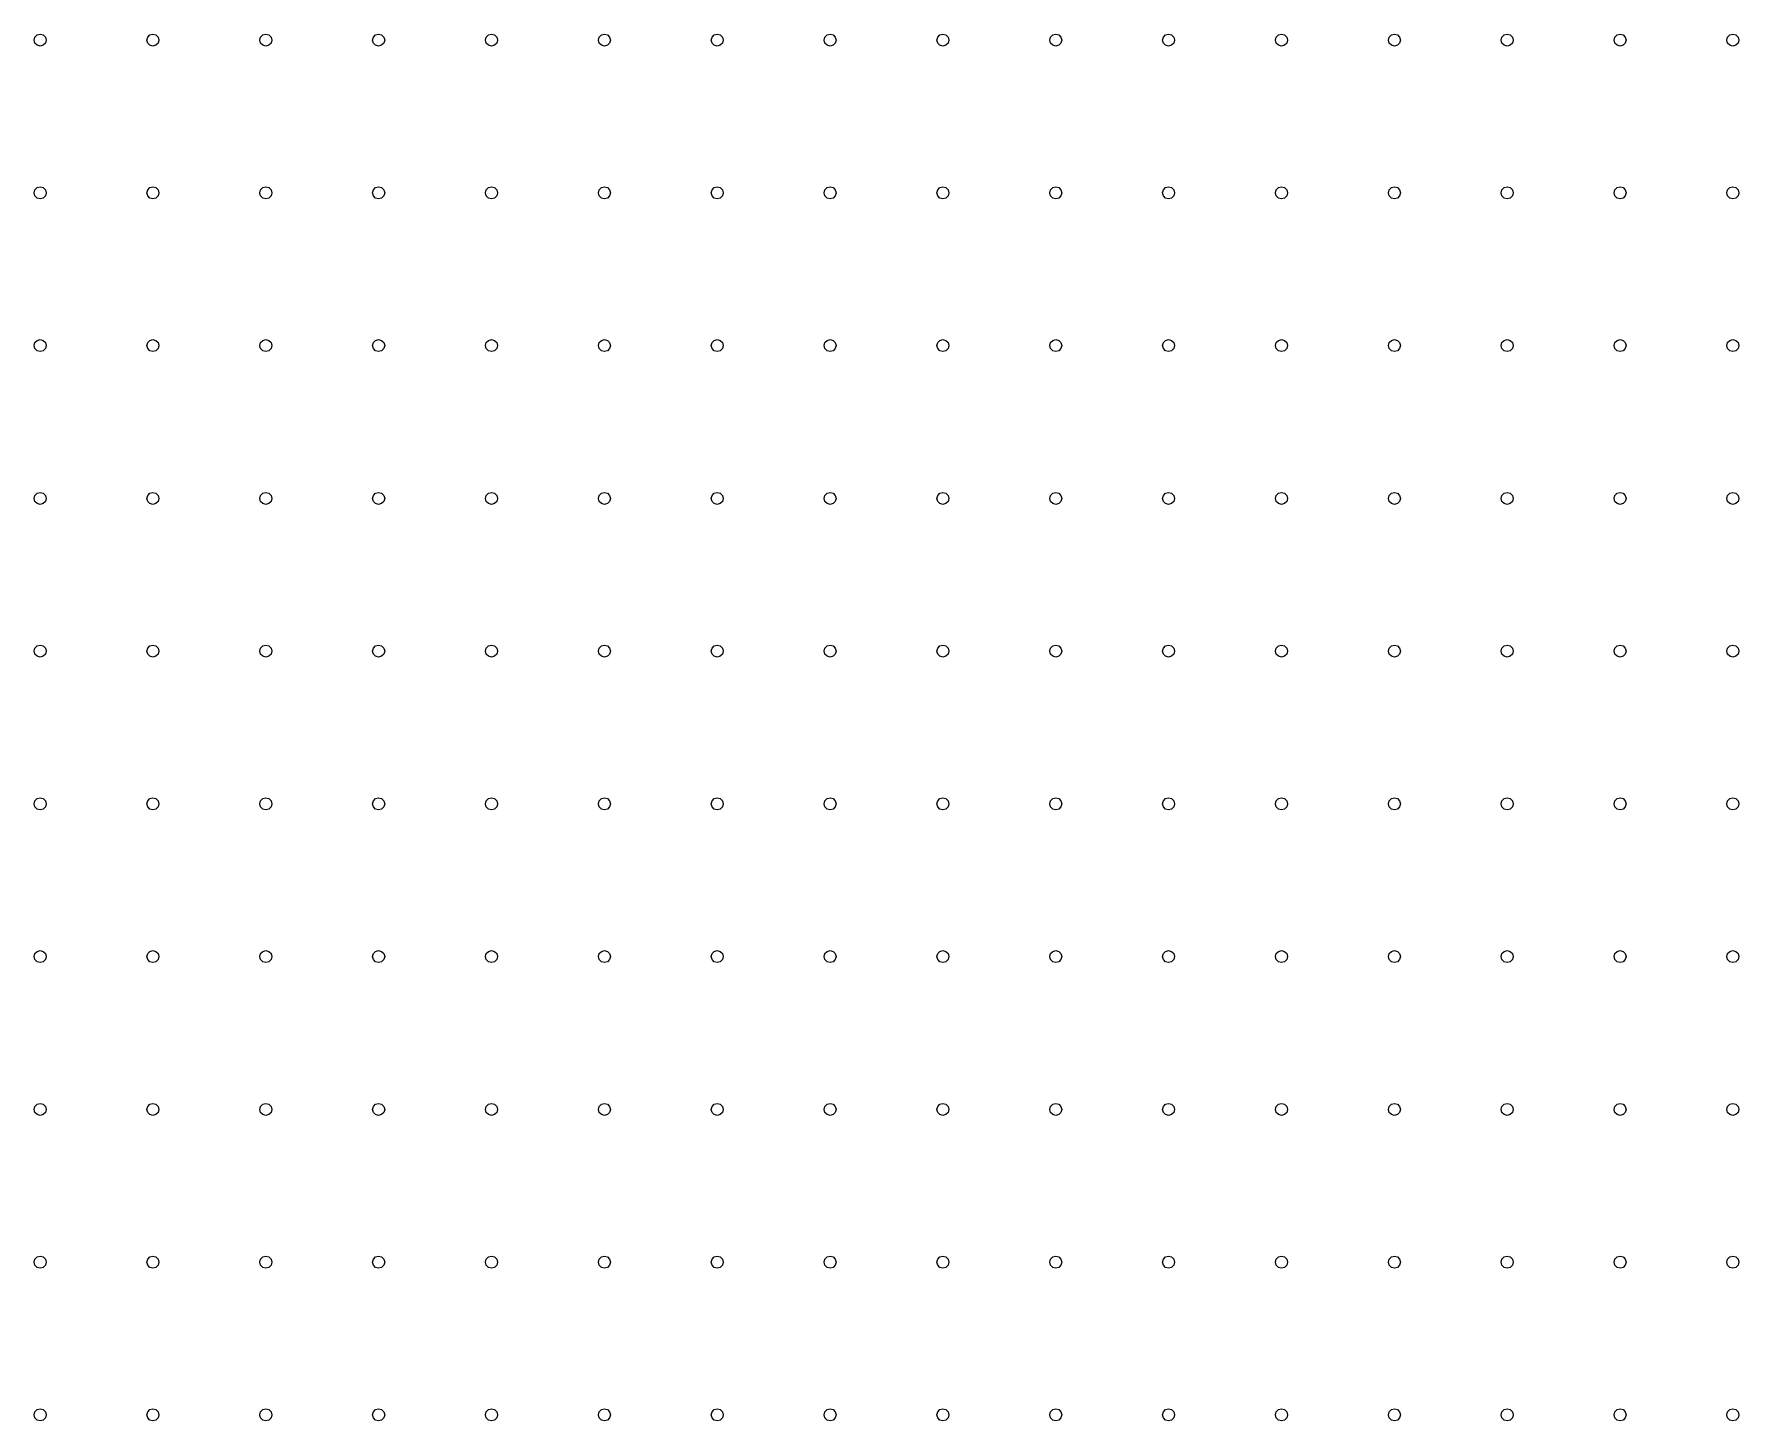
# Model space of a CAD drawing. Extents: x 11 to 212, y 11 to 212.
# Drawn here: x 93.84 to 120.5, y 62.35 to 84.03 of the extents above; entities that cross this region are included whole.
import ezdxf

# ---------------------------------------------------------------- set-up
doc = ezdxf.new("R2010")
doc.units = 0
doc.layers.add('H1', color=7, linetype='continuous')

msp = doc.modelspace()

# ---------------------------------------------------------------- linework, layer by layer
at = {"layer": 'H1'}
for points in [[(94.029, 83.935), (94.017, 83.888), (93.982, 83.854), (93.935, 83.841), (93.888, 83.854), (93.854, 83.888), (93.841, 83.935), (93.854, 83.982), (93.888, 84.017), (93.935, 84.029), (93.982, 84.017), (94.017, 83.982)], [(95.794, 83.935), (95.782, 83.888), (95.747, 83.854), (95.7, 83.841), (95.653, 83.854), (95.618, 83.888), (95.606, 83.935), (95.618, 83.982), (95.653, 84.017), (95.7, 84.029), (95.747, 84.017), (95.782, 83.982)], [(97.559, 83.935), (97.546, 83.888), (97.512, 83.854), (97.465, 83.841), (97.418, 83.854), (97.383, 83.888), (97.371, 83.935), (97.383, 83.982), (97.418, 84.017), (97.465, 84.029), (97.512, 84.017), (97.546, 83.982)], [(99.324, 83.935), (99.311, 83.888), (99.276, 83.854), (99.229, 83.841), (99.182, 83.854), (99.148, 83.888), (99.135, 83.935), (99.148, 83.982), (99.182, 84.017), (99.229, 84.029), (99.276, 84.017), (99.311, 83.982)], [(101.088, 83.935), (101.076, 83.888), (101.041, 83.854), (100.994, 83.841), (100.947, 83.854), (100.913, 83.888), (100.9, 83.935), (100.913, 83.982), (100.947, 84.017), (100.994, 84.029), (101.041, 84.017), (101.076, 83.982)], [(102.853, 83.935), (102.84, 83.888), (102.806, 83.854), (102.759, 83.841), (102.712, 83.854), (102.677, 83.888), (102.665, 83.935), (102.677, 83.982), (102.712, 84.017), (102.759, 84.029), (102.806, 84.017), (102.84, 83.982)], [(104.618, 83.935), (104.605, 83.888), (104.571, 83.854), (104.524, 83.841), (104.476, 83.854), (104.442, 83.888), (104.429, 83.935), (104.442, 83.982), (104.476, 84.017), (104.524, 84.029), (104.571, 84.017), (104.605, 83.982)], [(106.382, 83.935), (106.37, 83.888), (106.335, 83.854), (106.288, 83.841), (106.241, 83.854), (106.207, 83.888), (106.194, 83.935), (106.207, 83.982), (106.241, 84.017), (106.288, 84.029), (106.335, 84.017), (106.37, 83.982)], [(108.147, 83.935), (108.134, 83.888), (108.1, 83.854), (108.053, 83.841), (108.006, 83.854), (107.971, 83.888), (107.959, 83.935), (107.971, 83.982), (108.006, 84.017), (108.053, 84.029), (108.1, 84.017), (108.134, 83.982)], [(109.912, 83.935), (109.899, 83.888), (109.865, 83.854), (109.818, 83.841), (109.771, 83.854), (109.736, 83.888), (109.724, 83.935), (109.736, 83.982), (109.771, 84.017), (109.818, 84.029), (109.865, 84.017), (109.899, 83.982)], [(111.676, 83.935), (111.664, 83.888), (111.629, 83.854), (111.582, 83.841), (111.535, 83.854), (111.501, 83.888), (111.488, 83.935), (111.501, 83.982), (111.535, 84.017), (111.582, 84.029), (111.629, 84.017), (111.664, 83.982)], [(113.441, 83.935), (113.429, 83.888), (113.394, 83.854), (113.347, 83.841), (113.3, 83.854), (113.266, 83.888), (113.253, 83.935), (113.266, 83.982), (113.3, 84.017), (113.347, 84.029), (113.394, 84.017), (113.429, 83.982)], [(115.206, 83.935), (115.193, 83.888), (115.159, 83.854), (115.112, 83.841), (115.065, 83.854), (115.03, 83.888), (115.018, 83.935), (115.03, 83.982), (115.065, 84.017), (115.112, 84.029), (115.159, 84.017), (115.193, 83.982)], [(116.971, 83.935), (116.958, 83.888), (116.924, 83.854), (116.876, 83.841), (116.829, 83.854), (116.795, 83.888), (116.782, 83.935), (116.795, 83.982), (116.829, 84.017), (116.876, 84.029), (116.924, 84.017), (116.958, 83.982)], [(118.735, 83.935), (118.723, 83.888), (118.688, 83.854), (118.641, 83.841), (118.594, 83.854), (118.56, 83.888), (118.547, 83.935), (118.56, 83.982), (118.594, 84.017), (118.641, 84.029), (118.688, 84.017), (118.723, 83.982)], [(120.5, 83.935), (120.487, 83.888), (120.453, 83.854), (120.406, 83.841), (120.359, 83.854), (120.324, 83.888), (120.312, 83.935), (120.324, 83.982), (120.359, 84.017), (120.406, 84.029), (120.453, 84.017), (120.487, 83.982)], [(94.029, 81.547), (94.017, 81.5), (93.982, 81.466), (93.935, 81.453), (93.888, 81.466), (93.854, 81.5), (93.841, 81.547), (93.854, 81.594), (93.888, 81.629), (93.935, 81.641), (93.982, 81.629), (94.017, 81.594)], [(95.794, 81.547), (95.782, 81.5), (95.747, 81.466), (95.7, 81.453), (95.653, 81.466), (95.618, 81.5), (95.606, 81.547), (95.618, 81.594), (95.653, 81.629), (95.7, 81.641), (95.747, 81.629), (95.782, 81.594)], [(97.559, 81.547), (97.546, 81.5), (97.512, 81.466), (97.465, 81.453), (97.418, 81.466), (97.383, 81.5), (97.371, 81.547), (97.383, 81.594), (97.418, 81.629), (97.465, 81.641), (97.512, 81.629), (97.546, 81.594)], [(99.324, 81.547), (99.311, 81.5), (99.276, 81.466), (99.229, 81.453), (99.182, 81.466), (99.148, 81.5), (99.135, 81.547), (99.148, 81.594), (99.182, 81.629), (99.229, 81.641), (99.276, 81.629), (99.311, 81.594)], [(101.088, 81.547), (101.076, 81.5), (101.041, 81.466), (100.994, 81.453), (100.947, 81.466), (100.913, 81.5), (100.9, 81.547), (100.913, 81.594), (100.947, 81.629), (100.994, 81.641), (101.041, 81.629), (101.076, 81.594)], [(102.853, 81.547), (102.84, 81.5), (102.806, 81.466), (102.759, 81.453), (102.712, 81.466), (102.677, 81.5), (102.665, 81.547), (102.677, 81.594), (102.712, 81.629), (102.759, 81.641), (102.806, 81.629), (102.84, 81.594)], [(104.618, 81.547), (104.605, 81.5), (104.571, 81.466), (104.524, 81.453), (104.476, 81.466), (104.442, 81.5), (104.429, 81.547), (104.442, 81.594), (104.476, 81.629), (104.524, 81.641), (104.571, 81.629), (104.605, 81.594)], [(106.382, 81.547), (106.37, 81.5), (106.335, 81.466), (106.288, 81.453), (106.241, 81.466), (106.207, 81.5), (106.194, 81.547), (106.207, 81.594), (106.241, 81.629), (106.288, 81.641), (106.335, 81.629), (106.37, 81.594)], [(108.147, 81.547), (108.134, 81.5), (108.1, 81.466), (108.053, 81.453), (108.006, 81.466), (107.971, 81.5), (107.959, 81.547), (107.971, 81.594), (108.006, 81.629), (108.053, 81.641), (108.1, 81.629), (108.134, 81.594)], [(109.912, 81.547), (109.899, 81.5), (109.865, 81.466), (109.818, 81.453), (109.771, 81.466), (109.736, 81.5), (109.724, 81.547), (109.736, 81.594), (109.771, 81.629), (109.818, 81.641), (109.865, 81.629), (109.899, 81.594)], [(111.676, 81.547), (111.664, 81.5), (111.629, 81.466), (111.582, 81.453), (111.535, 81.466), (111.501, 81.5), (111.488, 81.547), (111.501, 81.594), (111.535, 81.629), (111.582, 81.641), (111.629, 81.629), (111.664, 81.594)], [(113.441, 81.547), (113.429, 81.5), (113.394, 81.466), (113.347, 81.453), (113.3, 81.466), (113.266, 81.5), (113.253, 81.547), (113.266, 81.594), (113.3, 81.629), (113.347, 81.641), (113.394, 81.629), (113.429, 81.594)], [(115.206, 81.547), (115.193, 81.5), (115.159, 81.466), (115.112, 81.453), (115.065, 81.466), (115.03, 81.5), (115.018, 81.547), (115.03, 81.594), (115.065, 81.629), (115.112, 81.641), (115.159, 81.629), (115.193, 81.594)], [(116.971, 81.547), (116.958, 81.5), (116.924, 81.466), (116.876, 81.453), (116.829, 81.466), (116.795, 81.5), (116.782, 81.547), (116.795, 81.594), (116.829, 81.629), (116.876, 81.641), (116.924, 81.629), (116.958, 81.594)], [(118.735, 81.547), (118.723, 81.5), (118.688, 81.466), (118.641, 81.453), (118.594, 81.466), (118.56, 81.5), (118.547, 81.547), (118.56, 81.594), (118.594, 81.629), (118.641, 81.641), (118.688, 81.629), (118.723, 81.594)], [(120.5, 81.547), (120.487, 81.5), (120.453, 81.466), (120.406, 81.453), (120.359, 81.466), (120.324, 81.5), (120.312, 81.547), (120.324, 81.594), (120.359, 81.629), (120.406, 81.641), (120.453, 81.629), (120.487, 81.594)], [(94.029, 79.159), (94.017, 79.112), (93.982, 79.077), (93.935, 79.065), (93.888, 79.077), (93.854, 79.112), (93.841, 79.159), (93.854, 79.206), (93.888, 79.24), (93.935, 79.253), (93.982, 79.24), (94.017, 79.206)], [(95.794, 79.159), (95.782, 79.112), (95.747, 79.077), (95.7, 79.065), (95.653, 79.077), (95.618, 79.112), (95.606, 79.159), (95.618, 79.206), (95.653, 79.24), (95.7, 79.253), (95.747, 79.24), (95.782, 79.206)], [(97.559, 79.159), (97.546, 79.112), (97.512, 79.077), (97.465, 79.065), (97.418, 79.077), (97.383, 79.112), (97.371, 79.159), (97.383, 79.206), (97.418, 79.24), (97.465, 79.253), (97.512, 79.24), (97.546, 79.206)], [(99.324, 79.159), (99.311, 79.112), (99.276, 79.077), (99.229, 79.065), (99.182, 79.077), (99.148, 79.112), (99.135, 79.159), (99.148, 79.206), (99.182, 79.24), (99.229, 79.253), (99.276, 79.24), (99.311, 79.206)], [(101.088, 79.159), (101.076, 79.112), (101.041, 79.077), (100.994, 79.065), (100.947, 79.077), (100.913, 79.112), (100.9, 79.159), (100.913, 79.206), (100.947, 79.24), (100.994, 79.253), (101.041, 79.24), (101.076, 79.206)], [(102.853, 79.159), (102.84, 79.112), (102.806, 79.077), (102.759, 79.065), (102.712, 79.077), (102.677, 79.112), (102.665, 79.159), (102.677, 79.206), (102.712, 79.24), (102.759, 79.253), (102.806, 79.24), (102.84, 79.206)], [(104.618, 79.159), (104.605, 79.112), (104.571, 79.077), (104.524, 79.065), (104.476, 79.077), (104.442, 79.112), (104.429, 79.159), (104.442, 79.206), (104.476, 79.24), (104.524, 79.253), (104.571, 79.24), (104.605, 79.206)], [(106.382, 79.159), (106.37, 79.112), (106.335, 79.077), (106.288, 79.065), (106.241, 79.077), (106.207, 79.112), (106.194, 79.159), (106.207, 79.206), (106.241, 79.24), (106.288, 79.253), (106.335, 79.24), (106.37, 79.206)], [(108.147, 79.159), (108.134, 79.112), (108.1, 79.077), (108.053, 79.065), (108.006, 79.077), (107.971, 79.112), (107.959, 79.159), (107.971, 79.206), (108.006, 79.24), (108.053, 79.253), (108.1, 79.24), (108.134, 79.206)], [(109.912, 79.159), (109.899, 79.112), (109.865, 79.077), (109.818, 79.065), (109.771, 79.077), (109.736, 79.112), (109.724, 79.159), (109.736, 79.206), (109.771, 79.24), (109.818, 79.253), (109.865, 79.24), (109.899, 79.206)], [(111.676, 79.159), (111.664, 79.112), (111.629, 79.077), (111.582, 79.065), (111.535, 79.077), (111.501, 79.112), (111.488, 79.159), (111.501, 79.206), (111.535, 79.24), (111.582, 79.253), (111.629, 79.24), (111.664, 79.206)], [(113.441, 79.159), (113.429, 79.112), (113.394, 79.077), (113.347, 79.065), (113.3, 79.077), (113.266, 79.112), (113.253, 79.159), (113.266, 79.206), (113.3, 79.24), (113.347, 79.253), (113.394, 79.24), (113.429, 79.206)], [(115.206, 79.159), (115.193, 79.112), (115.159, 79.077), (115.112, 79.065), (115.065, 79.077), (115.03, 79.112), (115.018, 79.159), (115.03, 79.206), (115.065, 79.24), (115.112, 79.253), (115.159, 79.24), (115.193, 79.206)], [(116.971, 79.159), (116.958, 79.112), (116.924, 79.077), (116.876, 79.065), (116.829, 79.077), (116.795, 79.112), (116.782, 79.159), (116.795, 79.206), (116.829, 79.24), (116.876, 79.253), (116.924, 79.24), (116.958, 79.206)], [(118.735, 79.159), (118.723, 79.112), (118.688, 79.077), (118.641, 79.065), (118.594, 79.077), (118.56, 79.112), (118.547, 79.159), (118.56, 79.206), (118.594, 79.24), (118.641, 79.253), (118.688, 79.24), (118.723, 79.206)], [(120.5, 79.159), (120.487, 79.112), (120.453, 79.077), (120.406, 79.065), (120.359, 79.077), (120.324, 79.112), (120.312, 79.159), (120.324, 79.206), (120.359, 79.24), (120.406, 79.253), (120.453, 79.24), (120.487, 79.206)], [(94.029, 76.771), (94.017, 76.724), (93.982, 76.689), (93.935, 76.676), (93.888, 76.689), (93.854, 76.724), (93.841, 76.771), (93.854, 76.818), (93.888, 76.852), (93.935, 76.865), (93.982, 76.852), (94.017, 76.818)], [(95.794, 76.771), (95.782, 76.724), (95.747, 76.689), (95.7, 76.676), (95.653, 76.689), (95.618, 76.724), (95.606, 76.771), (95.618, 76.818), (95.653, 76.852), (95.7, 76.865), (95.747, 76.852), (95.782, 76.818)], [(97.559, 76.771), (97.546, 76.724), (97.512, 76.689), (97.465, 76.676), (97.418, 76.689), (97.383, 76.724), (97.371, 76.771), (97.383, 76.818), (97.418, 76.852), (97.465, 76.865), (97.512, 76.852), (97.546, 76.818)], [(99.324, 76.771), (99.311, 76.724), (99.276, 76.689), (99.229, 76.676), (99.182, 76.689), (99.148, 76.724), (99.135, 76.771), (99.148, 76.818), (99.182, 76.852), (99.229, 76.865), (99.276, 76.852), (99.311, 76.818)], [(101.088, 76.771), (101.076, 76.724), (101.041, 76.689), (100.994, 76.676), (100.947, 76.689), (100.913, 76.724), (100.9, 76.771), (100.913, 76.818), (100.947, 76.852), (100.994, 76.865), (101.041, 76.852), (101.076, 76.818)], [(102.853, 76.771), (102.84, 76.724), (102.806, 76.689), (102.759, 76.676), (102.712, 76.689), (102.677, 76.724), (102.665, 76.771), (102.677, 76.818), (102.712, 76.852), (102.759, 76.865), (102.806, 76.852), (102.84, 76.818)], [(104.618, 76.771), (104.605, 76.724), (104.571, 76.689), (104.524, 76.676), (104.476, 76.689), (104.442, 76.724), (104.429, 76.771), (104.442, 76.818), (104.476, 76.852), (104.524, 76.865), (104.571, 76.852), (104.605, 76.818)], [(106.382, 76.771), (106.37, 76.724), (106.335, 76.689), (106.288, 76.676), (106.241, 76.689), (106.207, 76.724), (106.194, 76.771), (106.207, 76.818), (106.241, 76.852), (106.288, 76.865), (106.335, 76.852), (106.37, 76.818)], [(108.147, 76.771), (108.134, 76.724), (108.1, 76.689), (108.053, 76.676), (108.006, 76.689), (107.971, 76.724), (107.959, 76.771), (107.971, 76.818), (108.006, 76.852), (108.053, 76.865), (108.1, 76.852), (108.134, 76.818)], [(109.912, 76.771), (109.899, 76.724), (109.865, 76.689), (109.818, 76.676), (109.771, 76.689), (109.736, 76.724), (109.724, 76.771), (109.736, 76.818), (109.771, 76.852), (109.818, 76.865), (109.865, 76.852), (109.899, 76.818)], [(111.676, 76.771), (111.664, 76.724), (111.629, 76.689), (111.582, 76.676), (111.535, 76.689), (111.501, 76.724), (111.488, 76.771), (111.501, 76.818), (111.535, 76.852), (111.582, 76.865), (111.629, 76.852), (111.664, 76.818)], [(113.441, 76.771), (113.429, 76.724), (113.394, 76.689), (113.347, 76.676), (113.3, 76.689), (113.266, 76.724), (113.253, 76.771), (113.266, 76.818), (113.3, 76.852), (113.347, 76.865), (113.394, 76.852), (113.429, 76.818)], [(115.206, 76.771), (115.193, 76.724), (115.159, 76.689), (115.112, 76.676), (115.065, 76.689), (115.03, 76.724), (115.018, 76.771), (115.03, 76.818), (115.065, 76.852), (115.112, 76.865), (115.159, 76.852), (115.193, 76.818)], [(116.971, 76.771), (116.958, 76.724), (116.924, 76.689), (116.876, 76.676), (116.829, 76.689), (116.795, 76.724), (116.782, 76.771), (116.795, 76.818), (116.829, 76.852), (116.876, 76.865), (116.924, 76.852), (116.958, 76.818)], [(118.735, 76.771), (118.723, 76.724), (118.688, 76.689), (118.641, 76.676), (118.594, 76.689), (118.56, 76.724), (118.547, 76.771), (118.56, 76.818), (118.594, 76.852), (118.641, 76.865), (118.688, 76.852), (118.723, 76.818)], [(120.5, 76.771), (120.487, 76.724), (120.453, 76.689), (120.406, 76.676), (120.359, 76.689), (120.324, 76.724), (120.312, 76.771), (120.324, 76.818), (120.359, 76.852), (120.406, 76.865), (120.453, 76.852), (120.487, 76.818)], [(94.029, 74.382), (94.017, 74.335), (93.982, 74.301), (93.935, 74.288), (93.888, 74.301), (93.854, 74.335), (93.841, 74.382), (93.854, 74.429), (93.888, 74.464), (93.935, 74.476), (93.982, 74.464), (94.017, 74.429)], [(95.794, 74.382), (95.782, 74.335), (95.747, 74.301), (95.7, 74.288), (95.653, 74.301), (95.618, 74.335), (95.606, 74.382), (95.618, 74.429), (95.653, 74.464), (95.7, 74.476), (95.747, 74.464), (95.782, 74.429)], [(97.559, 74.382), (97.546, 74.335), (97.512, 74.301), (97.465, 74.288), (97.418, 74.301), (97.383, 74.335), (97.371, 74.382), (97.383, 74.429), (97.418, 74.464), (97.465, 74.476), (97.512, 74.464), (97.546, 74.429)], [(99.324, 74.382), (99.311, 74.335), (99.276, 74.301), (99.229, 74.288), (99.182, 74.301), (99.148, 74.335), (99.135, 74.382), (99.148, 74.429), (99.182, 74.464), (99.229, 74.476), (99.276, 74.464), (99.311, 74.429)], [(101.088, 74.382), (101.076, 74.335), (101.041, 74.301), (100.994, 74.288), (100.947, 74.301), (100.913, 74.335), (100.9, 74.382), (100.913, 74.429), (100.947, 74.464), (100.994, 74.476), (101.041, 74.464), (101.076, 74.429)], [(102.853, 74.382), (102.84, 74.335), (102.806, 74.301), (102.759, 74.288), (102.712, 74.301), (102.677, 74.335), (102.665, 74.382), (102.677, 74.429), (102.712, 74.464), (102.759, 74.476), (102.806, 74.464), (102.84, 74.429)], [(104.618, 74.382), (104.605, 74.335), (104.571, 74.301), (104.524, 74.288), (104.476, 74.301), (104.442, 74.335), (104.429, 74.382), (104.442, 74.429), (104.476, 74.464), (104.524, 74.476), (104.571, 74.464), (104.605, 74.429)], [(106.382, 74.382), (106.37, 74.335), (106.335, 74.301), (106.288, 74.288), (106.241, 74.301), (106.207, 74.335), (106.194, 74.382), (106.207, 74.429), (106.241, 74.464), (106.288, 74.476), (106.335, 74.464), (106.37, 74.429)], [(108.147, 74.382), (108.134, 74.335), (108.1, 74.301), (108.053, 74.288), (108.006, 74.301), (107.971, 74.335), (107.959, 74.382), (107.971, 74.429), (108.006, 74.464), (108.053, 74.476), (108.1, 74.464), (108.134, 74.429)], [(109.912, 74.382), (109.899, 74.335), (109.865, 74.301), (109.818, 74.288), (109.771, 74.301), (109.736, 74.335), (109.724, 74.382), (109.736, 74.429), (109.771, 74.464), (109.818, 74.476), (109.865, 74.464), (109.899, 74.429)], [(111.676, 74.382), (111.664, 74.335), (111.629, 74.301), (111.582, 74.288), (111.535, 74.301), (111.501, 74.335), (111.488, 74.382), (111.501, 74.429), (111.535, 74.464), (111.582, 74.476), (111.629, 74.464), (111.664, 74.429)], [(113.441, 74.382), (113.429, 74.335), (113.394, 74.301), (113.347, 74.288), (113.3, 74.301), (113.266, 74.335), (113.253, 74.382), (113.266, 74.429), (113.3, 74.464), (113.347, 74.476), (113.394, 74.464), (113.429, 74.429)], [(115.206, 74.382), (115.193, 74.335), (115.159, 74.301), (115.112, 74.288), (115.065, 74.301), (115.03, 74.335), (115.018, 74.382), (115.03, 74.429), (115.065, 74.464), (115.112, 74.476), (115.159, 74.464), (115.193, 74.429)], [(116.971, 74.382), (116.958, 74.335), (116.924, 74.301), (116.876, 74.288), (116.829, 74.301), (116.795, 74.335), (116.782, 74.382), (116.795, 74.429), (116.829, 74.464), (116.876, 74.476), (116.924, 74.464), (116.958, 74.429)], [(118.735, 74.382), (118.723, 74.335), (118.688, 74.301), (118.641, 74.288), (118.594, 74.301), (118.56, 74.335), (118.547, 74.382), (118.56, 74.429), (118.594, 74.464), (118.641, 74.476), (118.688, 74.464), (118.723, 74.429)], [(120.5, 74.382), (120.487, 74.335), (120.453, 74.301), (120.406, 74.288), (120.359, 74.301), (120.324, 74.335), (120.312, 74.382), (120.324, 74.429), (120.359, 74.464), (120.406, 74.476), (120.453, 74.464), (120.487, 74.429)], [(94.029, 71.994), (94.017, 71.947), (93.982, 71.913), (93.935, 71.9), (93.888, 71.913), (93.854, 71.947), (93.841, 71.994), (93.854, 72.041), (93.888, 72.076), (93.935, 72.088), (93.982, 72.076), (94.017, 72.041)], [(95.794, 71.994), (95.782, 71.947), (95.747, 71.913), (95.7, 71.9), (95.653, 71.913), (95.618, 71.947), (95.606, 71.994), (95.618, 72.041), (95.653, 72.076), (95.7, 72.088), (95.747, 72.076), (95.782, 72.041)], [(97.559, 71.994), (97.546, 71.947), (97.512, 71.913), (97.465, 71.9), (97.418, 71.913), (97.383, 71.947), (97.371, 71.994), (97.383, 72.041), (97.418, 72.076), (97.465, 72.088), (97.512, 72.076), (97.546, 72.041)], [(99.324, 71.994), (99.311, 71.947), (99.276, 71.913), (99.229, 71.9), (99.182, 71.913), (99.148, 71.947), (99.135, 71.994), (99.148, 72.041), (99.182, 72.076), (99.229, 72.088), (99.276, 72.076), (99.311, 72.041)], [(101.088, 71.994), (101.076, 71.947), (101.041, 71.913), (100.994, 71.9), (100.947, 71.913), (100.913, 71.947), (100.9, 71.994), (100.913, 72.041), (100.947, 72.076), (100.994, 72.088), (101.041, 72.076), (101.076, 72.041)], [(102.853, 71.994), (102.84, 71.947), (102.806, 71.913), (102.759, 71.9), (102.712, 71.913), (102.677, 71.947), (102.665, 71.994), (102.677, 72.041), (102.712, 72.076), (102.759, 72.088), (102.806, 72.076), (102.84, 72.041)], [(104.618, 71.994), (104.605, 71.947), (104.571, 71.913), (104.524, 71.9), (104.476, 71.913), (104.442, 71.947), (104.429, 71.994), (104.442, 72.041), (104.476, 72.076), (104.524, 72.088), (104.571, 72.076), (104.605, 72.041)], [(106.382, 71.994), (106.37, 71.947), (106.335, 71.913), (106.288, 71.9), (106.241, 71.913), (106.207, 71.947), (106.194, 71.994), (106.207, 72.041), (106.241, 72.076), (106.288, 72.088), (106.335, 72.076), (106.37, 72.041)], [(108.147, 71.994), (108.134, 71.947), (108.1, 71.913), (108.053, 71.9), (108.006, 71.913), (107.971, 71.947), (107.959, 71.994), (107.971, 72.041), (108.006, 72.076), (108.053, 72.088), (108.1, 72.076), (108.134, 72.041)], [(109.912, 71.994), (109.899, 71.947), (109.865, 71.913), (109.818, 71.9), (109.771, 71.913), (109.736, 71.947), (109.724, 71.994), (109.736, 72.041), (109.771, 72.076), (109.818, 72.088), (109.865, 72.076), (109.899, 72.041)], [(111.676, 71.994), (111.664, 71.947), (111.629, 71.913), (111.582, 71.9), (111.535, 71.913), (111.501, 71.947), (111.488, 71.994), (111.501, 72.041), (111.535, 72.076), (111.582, 72.088), (111.629, 72.076), (111.664, 72.041)], [(113.441, 71.994), (113.429, 71.947), (113.394, 71.913), (113.347, 71.9), (113.3, 71.913), (113.266, 71.947), (113.253, 71.994), (113.266, 72.041), (113.3, 72.076), (113.347, 72.088), (113.394, 72.076), (113.429, 72.041)], [(115.206, 71.994), (115.193, 71.947), (115.159, 71.913), (115.112, 71.9), (115.065, 71.913), (115.03, 71.947), (115.018, 71.994), (115.03, 72.041), (115.065, 72.076), (115.112, 72.088), (115.159, 72.076), (115.193, 72.041)], [(116.971, 71.994), (116.958, 71.947), (116.924, 71.913), (116.876, 71.9), (116.829, 71.913), (116.795, 71.947), (116.782, 71.994), (116.795, 72.041), (116.829, 72.076), (116.876, 72.088), (116.924, 72.076), (116.958, 72.041)], [(118.735, 71.994), (118.723, 71.947), (118.688, 71.913), (118.641, 71.9), (118.594, 71.913), (118.56, 71.947), (118.547, 71.994), (118.56, 72.041), (118.594, 72.076), (118.641, 72.088), (118.688, 72.076), (118.723, 72.041)], [(120.5, 71.994), (120.487, 71.947), (120.453, 71.913), (120.406, 71.9), (120.359, 71.913), (120.324, 71.947), (120.312, 71.994), (120.324, 72.041), (120.359, 72.076), (120.406, 72.088), (120.453, 72.076), (120.487, 72.041)], [(94.029, 69.606), (94.017, 69.559), (93.982, 69.524), (93.935, 69.512), (93.888, 69.524), (93.854, 69.559), (93.841, 69.606), (93.854, 69.653), (93.888, 69.687), (93.935, 69.7), (93.982, 69.687), (94.017, 69.653)], [(95.794, 69.606), (95.782, 69.559), (95.747, 69.524), (95.7, 69.512), (95.653, 69.524), (95.618, 69.559), (95.606, 69.606), (95.618, 69.653), (95.653, 69.687), (95.7, 69.7), (95.747, 69.687), (95.782, 69.653)], [(97.559, 69.606), (97.546, 69.559), (97.512, 69.524), (97.465, 69.512), (97.418, 69.524), (97.383, 69.559), (97.371, 69.606), (97.383, 69.653), (97.418, 69.687), (97.465, 69.7), (97.512, 69.687), (97.546, 69.653)], [(99.324, 69.606), (99.311, 69.559), (99.276, 69.524), (99.229, 69.512), (99.182, 69.524), (99.148, 69.559), (99.135, 69.606), (99.148, 69.653), (99.182, 69.687), (99.229, 69.7), (99.276, 69.687), (99.311, 69.653)], [(101.088, 69.606), (101.076, 69.559), (101.041, 69.524), (100.994, 69.512), (100.947, 69.524), (100.913, 69.559), (100.9, 69.606), (100.913, 69.653), (100.947, 69.687), (100.994, 69.7), (101.041, 69.687), (101.076, 69.653)], [(102.853, 69.606), (102.84, 69.559), (102.806, 69.524), (102.759, 69.512), (102.712, 69.524), (102.677, 69.559), (102.665, 69.606), (102.677, 69.653), (102.712, 69.687), (102.759, 69.7), (102.806, 69.687), (102.84, 69.653)], [(104.618, 69.606), (104.605, 69.559), (104.571, 69.524), (104.524, 69.512), (104.476, 69.524), (104.442, 69.559), (104.429, 69.606), (104.442, 69.653), (104.476, 69.687), (104.524, 69.7), (104.571, 69.687), (104.605, 69.653)], [(106.382, 69.606), (106.37, 69.559), (106.335, 69.524), (106.288, 69.512), (106.241, 69.524), (106.207, 69.559), (106.194, 69.606), (106.207, 69.653), (106.241, 69.687), (106.288, 69.7), (106.335, 69.687), (106.37, 69.653)], [(108.147, 69.606), (108.134, 69.559), (108.1, 69.524), (108.053, 69.512), (108.006, 69.524), (107.971, 69.559), (107.959, 69.606), (107.971, 69.653), (108.006, 69.687), (108.053, 69.7), (108.1, 69.687), (108.134, 69.653)], [(109.912, 69.606), (109.899, 69.559), (109.865, 69.524), (109.818, 69.512), (109.771, 69.524), (109.736, 69.559), (109.724, 69.606), (109.736, 69.653), (109.771, 69.687), (109.818, 69.7), (109.865, 69.687), (109.899, 69.653)], [(111.676, 69.606), (111.664, 69.559), (111.629, 69.524), (111.582, 69.512), (111.535, 69.524), (111.501, 69.559), (111.488, 69.606), (111.501, 69.653), (111.535, 69.687), (111.582, 69.7), (111.629, 69.687), (111.664, 69.653)], [(113.441, 69.606), (113.429, 69.559), (113.394, 69.524), (113.347, 69.512), (113.3, 69.524), (113.266, 69.559), (113.253, 69.606), (113.266, 69.653), (113.3, 69.687), (113.347, 69.7), (113.394, 69.687), (113.429, 69.653)], [(115.206, 69.606), (115.193, 69.559), (115.159, 69.524), (115.112, 69.512), (115.065, 69.524), (115.03, 69.559), (115.018, 69.606), (115.03, 69.653), (115.065, 69.687), (115.112, 69.7), (115.159, 69.687), (115.193, 69.653)], [(116.971, 69.606), (116.958, 69.559), (116.924, 69.524), (116.876, 69.512), (116.829, 69.524), (116.795, 69.559), (116.782, 69.606), (116.795, 69.653), (116.829, 69.687), (116.876, 69.7), (116.924, 69.687), (116.958, 69.653)], [(118.735, 69.606), (118.723, 69.559), (118.688, 69.524), (118.641, 69.512), (118.594, 69.524), (118.56, 69.559), (118.547, 69.606), (118.56, 69.653), (118.594, 69.687), (118.641, 69.7), (118.688, 69.687), (118.723, 69.653)], [(120.5, 69.606), (120.487, 69.559), (120.453, 69.524), (120.406, 69.512), (120.359, 69.524), (120.324, 69.559), (120.312, 69.606), (120.324, 69.653), (120.359, 69.687), (120.406, 69.7), (120.453, 69.687), (120.487, 69.653)], [(94.029, 67.218), (94.017, 67.171), (93.982, 67.136), (93.935, 67.124), (93.888, 67.136), (93.854, 67.171), (93.841, 67.218), (93.854, 67.265), (93.888, 67.299), (93.935, 67.312), (93.982, 67.299), (94.017, 67.265)], [(95.794, 67.218), (95.782, 67.171), (95.747, 67.136), (95.7, 67.124), (95.653, 67.136), (95.618, 67.171), (95.606, 67.218), (95.618, 67.265), (95.653, 67.299), (95.7, 67.312), (95.747, 67.299), (95.782, 67.265)], [(97.559, 67.218), (97.546, 67.171), (97.512, 67.136), (97.465, 67.124), (97.418, 67.136), (97.383, 67.171), (97.371, 67.218), (97.383, 67.265), (97.418, 67.299), (97.465, 67.312), (97.512, 67.299), (97.546, 67.265)], [(99.324, 67.218), (99.311, 67.171), (99.276, 67.136), (99.229, 67.124), (99.182, 67.136), (99.148, 67.171), (99.135, 67.218), (99.148, 67.265), (99.182, 67.299), (99.229, 67.312), (99.276, 67.299), (99.311, 67.265)], [(101.088, 67.218), (101.076, 67.171), (101.041, 67.136), (100.994, 67.124), (100.947, 67.136), (100.913, 67.171), (100.9, 67.218), (100.913, 67.265), (100.947, 67.299), (100.994, 67.312), (101.041, 67.299), (101.076, 67.265)], [(102.853, 67.218), (102.84, 67.171), (102.806, 67.136), (102.759, 67.124), (102.712, 67.136), (102.677, 67.171), (102.665, 67.218), (102.677, 67.265), (102.712, 67.299), (102.759, 67.312), (102.806, 67.299), (102.84, 67.265)], [(104.618, 67.218), (104.605, 67.171), (104.571, 67.136), (104.524, 67.124), (104.476, 67.136), (104.442, 67.171), (104.429, 67.218), (104.442, 67.265), (104.476, 67.299), (104.524, 67.312), (104.571, 67.299), (104.605, 67.265)], [(106.382, 67.218), (106.37, 67.171), (106.335, 67.136), (106.288, 67.124), (106.241, 67.136), (106.207, 67.171), (106.194, 67.218), (106.207, 67.265), (106.241, 67.299), (106.288, 67.312), (106.335, 67.299), (106.37, 67.265)], [(108.147, 67.218), (108.134, 67.171), (108.1, 67.136), (108.053, 67.124), (108.006, 67.136), (107.971, 67.171), (107.959, 67.218), (107.971, 67.265), (108.006, 67.299), (108.053, 67.312), (108.1, 67.299), (108.134, 67.265)], [(109.912, 67.218), (109.899, 67.171), (109.865, 67.136), (109.818, 67.124), (109.771, 67.136), (109.736, 67.171), (109.724, 67.218), (109.736, 67.265), (109.771, 67.299), (109.818, 67.312), (109.865, 67.299), (109.899, 67.265)], [(111.676, 67.218), (111.664, 67.171), (111.629, 67.136), (111.582, 67.124), (111.535, 67.136), (111.501, 67.171), (111.488, 67.218), (111.501, 67.265), (111.535, 67.299), (111.582, 67.312), (111.629, 67.299), (111.664, 67.265)], [(113.441, 67.218), (113.429, 67.171), (113.394, 67.136), (113.347, 67.124), (113.3, 67.136), (113.266, 67.171), (113.253, 67.218), (113.266, 67.265), (113.3, 67.299), (113.347, 67.312), (113.394, 67.299), (113.429, 67.265)], [(115.206, 67.218), (115.193, 67.171), (115.159, 67.136), (115.112, 67.124), (115.065, 67.136), (115.03, 67.171), (115.018, 67.218), (115.03, 67.265), (115.065, 67.299), (115.112, 67.312), (115.159, 67.299), (115.193, 67.265)], [(116.971, 67.218), (116.958, 67.171), (116.924, 67.136), (116.876, 67.124), (116.829, 67.136), (116.795, 67.171), (116.782, 67.218), (116.795, 67.265), (116.829, 67.299), (116.876, 67.312), (116.924, 67.299), (116.958, 67.265)], [(118.735, 67.218), (118.723, 67.171), (118.688, 67.136), (118.641, 67.124), (118.594, 67.136), (118.56, 67.171), (118.547, 67.218), (118.56, 67.265), (118.594, 67.299), (118.641, 67.312), (118.688, 67.299), (118.723, 67.265)], [(120.5, 67.218), (120.487, 67.171), (120.453, 67.136), (120.406, 67.124), (120.359, 67.136), (120.324, 67.171), (120.312, 67.218), (120.324, 67.265), (120.359, 67.299), (120.406, 67.312), (120.453, 67.299), (120.487, 67.265)], [(94.029, 64.829), (94.017, 64.782), (93.982, 64.748), (93.935, 64.735), (93.888, 64.748), (93.854, 64.782), (93.841, 64.829), (93.854, 64.876), (93.888, 64.911), (93.935, 64.924), (93.982, 64.911), (94.017, 64.876)], [(95.794, 64.829), (95.782, 64.782), (95.747, 64.748), (95.7, 64.735), (95.653, 64.748), (95.618, 64.782), (95.606, 64.829), (95.618, 64.876), (95.653, 64.911), (95.7, 64.924), (95.747, 64.911), (95.782, 64.876)], [(97.559, 64.829), (97.546, 64.782), (97.512, 64.748), (97.465, 64.735), (97.418, 64.748), (97.383, 64.782), (97.371, 64.829), (97.383, 64.876), (97.418, 64.911), (97.465, 64.924), (97.512, 64.911), (97.546, 64.876)], [(99.324, 64.829), (99.311, 64.782), (99.276, 64.748), (99.229, 64.735), (99.182, 64.748), (99.148, 64.782), (99.135, 64.829), (99.148, 64.876), (99.182, 64.911), (99.229, 64.924), (99.276, 64.911), (99.311, 64.876)], [(101.088, 64.829), (101.076, 64.782), (101.041, 64.748), (100.994, 64.735), (100.947, 64.748), (100.913, 64.782), (100.9, 64.829), (100.913, 64.876), (100.947, 64.911), (100.994, 64.924), (101.041, 64.911), (101.076, 64.876)], [(102.853, 64.829), (102.84, 64.782), (102.806, 64.748), (102.759, 64.735), (102.712, 64.748), (102.677, 64.782), (102.665, 64.829), (102.677, 64.876), (102.712, 64.911), (102.759, 64.924), (102.806, 64.911), (102.84, 64.876)], [(104.618, 64.829), (104.605, 64.782), (104.571, 64.748), (104.524, 64.735), (104.476, 64.748), (104.442, 64.782), (104.429, 64.829), (104.442, 64.876), (104.476, 64.911), (104.524, 64.924), (104.571, 64.911), (104.605, 64.876)], [(106.382, 64.829), (106.37, 64.782), (106.335, 64.748), (106.288, 64.735), (106.241, 64.748), (106.207, 64.782), (106.194, 64.829), (106.207, 64.876), (106.241, 64.911), (106.288, 64.924), (106.335, 64.911), (106.37, 64.876)], [(108.147, 64.829), (108.134, 64.782), (108.1, 64.748), (108.053, 64.735), (108.006, 64.748), (107.971, 64.782), (107.959, 64.829), (107.971, 64.876), (108.006, 64.911), (108.053, 64.924), (108.1, 64.911), (108.134, 64.876)], [(109.912, 64.829), (109.899, 64.782), (109.865, 64.748), (109.818, 64.735), (109.771, 64.748), (109.736, 64.782), (109.724, 64.829), (109.736, 64.876), (109.771, 64.911), (109.818, 64.924), (109.865, 64.911), (109.899, 64.876)], [(111.676, 64.829), (111.664, 64.782), (111.629, 64.748), (111.582, 64.735), (111.535, 64.748), (111.501, 64.782), (111.488, 64.829), (111.501, 64.876), (111.535, 64.911), (111.582, 64.924), (111.629, 64.911), (111.664, 64.876)], [(113.441, 64.829), (113.429, 64.782), (113.394, 64.748), (113.347, 64.735), (113.3, 64.748), (113.266, 64.782), (113.253, 64.829), (113.266, 64.876), (113.3, 64.911), (113.347, 64.924), (113.394, 64.911), (113.429, 64.876)], [(115.206, 64.829), (115.193, 64.782), (115.159, 64.748), (115.112, 64.735), (115.065, 64.748), (115.03, 64.782), (115.018, 64.829), (115.03, 64.876), (115.065, 64.911), (115.112, 64.924), (115.159, 64.911), (115.193, 64.876)], [(116.971, 64.829), (116.958, 64.782), (116.924, 64.748), (116.876, 64.735), (116.829, 64.748), (116.795, 64.782), (116.782, 64.829), (116.795, 64.876), (116.829, 64.911), (116.876, 64.924), (116.924, 64.911), (116.958, 64.876)], [(118.735, 64.829), (118.723, 64.782), (118.688, 64.748), (118.641, 64.735), (118.594, 64.748), (118.56, 64.782), (118.547, 64.829), (118.56, 64.876), (118.594, 64.911), (118.641, 64.924), (118.688, 64.911), (118.723, 64.876)], [(120.5, 64.829), (120.487, 64.782), (120.453, 64.748), (120.406, 64.735), (120.359, 64.748), (120.324, 64.782), (120.312, 64.829), (120.324, 64.876), (120.359, 64.911), (120.406, 64.924), (120.453, 64.911), (120.487, 64.876)], [(94.029, 62.441), (94.017, 62.394), (93.982, 62.36), (93.935, 62.347), (93.888, 62.36), (93.854, 62.394), (93.841, 62.441), (93.854, 62.488), (93.888, 62.523), (93.935, 62.535), (93.982, 62.523), (94.017, 62.488)], [(95.794, 62.441), (95.782, 62.394), (95.747, 62.36), (95.7, 62.347), (95.653, 62.36), (95.618, 62.394), (95.606, 62.441), (95.618, 62.488), (95.653, 62.523), (95.7, 62.535), (95.747, 62.523), (95.782, 62.488)], [(97.559, 62.441), (97.546, 62.394), (97.512, 62.36), (97.465, 62.347), (97.418, 62.36), (97.383, 62.394), (97.371, 62.441), (97.383, 62.488), (97.418, 62.523), (97.465, 62.535), (97.512, 62.523), (97.546, 62.488)], [(99.324, 62.441), (99.311, 62.394), (99.276, 62.36), (99.229, 62.347), (99.182, 62.36), (99.148, 62.394), (99.135, 62.441), (99.148, 62.488), (99.182, 62.523), (99.229, 62.535), (99.276, 62.523), (99.311, 62.488)], [(101.088, 62.441), (101.076, 62.394), (101.041, 62.36), (100.994, 62.347), (100.947, 62.36), (100.913, 62.394), (100.9, 62.441), (100.913, 62.488), (100.947, 62.523), (100.994, 62.535), (101.041, 62.523), (101.076, 62.488)], [(102.853, 62.441), (102.84, 62.394), (102.806, 62.36), (102.759, 62.347), (102.712, 62.36), (102.677, 62.394), (102.665, 62.441), (102.677, 62.488), (102.712, 62.523), (102.759, 62.535), (102.806, 62.523), (102.84, 62.488)], [(104.618, 62.441), (104.605, 62.394), (104.571, 62.36), (104.524, 62.347), (104.476, 62.36), (104.442, 62.394), (104.429, 62.441), (104.442, 62.488), (104.476, 62.523), (104.524, 62.535), (104.571, 62.523), (104.605, 62.488)], [(106.382, 62.441), (106.37, 62.394), (106.335, 62.36), (106.288, 62.347), (106.241, 62.36), (106.207, 62.394), (106.194, 62.441), (106.207, 62.488), (106.241, 62.523), (106.288, 62.535), (106.335, 62.523), (106.37, 62.488)], [(108.147, 62.441), (108.134, 62.394), (108.1, 62.36), (108.053, 62.347), (108.006, 62.36), (107.971, 62.394), (107.959, 62.441), (107.971, 62.488), (108.006, 62.523), (108.053, 62.535), (108.1, 62.523), (108.134, 62.488)], [(109.912, 62.441), (109.899, 62.394), (109.865, 62.36), (109.818, 62.347), (109.771, 62.36), (109.736, 62.394), (109.724, 62.441), (109.736, 62.488), (109.771, 62.523), (109.818, 62.535), (109.865, 62.523), (109.899, 62.488)], [(111.676, 62.441), (111.664, 62.394), (111.629, 62.36), (111.582, 62.347), (111.535, 62.36), (111.501, 62.394), (111.488, 62.441), (111.501, 62.488), (111.535, 62.523), (111.582, 62.535), (111.629, 62.523), (111.664, 62.488)], [(113.441, 62.441), (113.429, 62.394), (113.394, 62.36), (113.347, 62.347), (113.3, 62.36), (113.266, 62.394), (113.253, 62.441), (113.266, 62.488), (113.3, 62.523), (113.347, 62.535), (113.394, 62.523), (113.429, 62.488)], [(115.206, 62.441), (115.193, 62.394), (115.159, 62.36), (115.112, 62.347), (115.065, 62.36), (115.03, 62.394), (115.018, 62.441), (115.03, 62.488), (115.065, 62.523), (115.112, 62.535), (115.159, 62.523), (115.193, 62.488)], [(116.971, 62.441), (116.958, 62.394), (116.924, 62.36), (116.876, 62.347), (116.829, 62.36), (116.795, 62.394), (116.782, 62.441), (116.795, 62.488), (116.829, 62.523), (116.876, 62.535), (116.924, 62.523), (116.958, 62.488)], [(118.735, 62.441), (118.723, 62.394), (118.688, 62.36), (118.641, 62.347), (118.594, 62.36), (118.56, 62.394), (118.547, 62.441), (118.56, 62.488), (118.594, 62.523), (118.641, 62.535), (118.688, 62.523), (118.723, 62.488)], [(120.5, 62.441), (120.487, 62.394), (120.453, 62.36), (120.406, 62.347), (120.359, 62.36), (120.324, 62.394), (120.312, 62.441), (120.324, 62.488), (120.359, 62.523), (120.406, 62.535), (120.453, 62.523), (120.487, 62.488)]]:
    msp.add_lwpolyline(points, close=True, dxfattribs=at)

doc.saveas('drawing.dxf')
